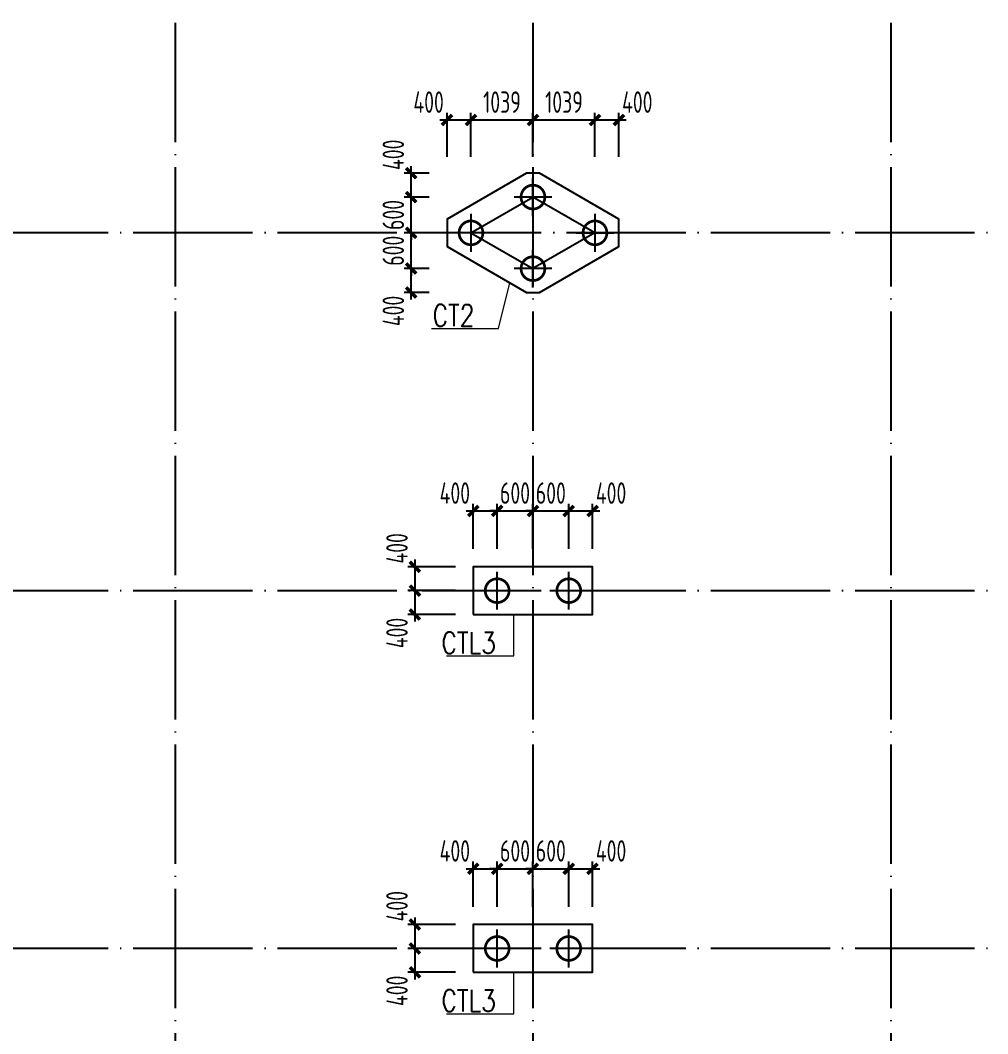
# Model space of a CAD drawing. Extents: x -1389621 to 57380, y -92505 to 283644.
# Drawn here: x -1369301 to -1353084, y 177687 to 194682 of the extents above; entities that cross this region are included whole.
import ezdxf
from ezdxf.enums import TextEntityAlignment as Align

# ---------------------------------------------------------------- set-up
doc = ezdxf.new("R2010")
doc.units = 0
doc.header["$LTSCALE"] = 100
doc.header["$MEASUREMENT"] = 0
doc.linetypes.add('DOTE', pattern=[2.42, 2, -0.2, 0.02, -0.2])
doc.layers.get('0').update_dxf_attribs({"linetype": 'CONTINUOUS'})
doc.layers.get('Defpoints').update_dxf_attribs({"linetype": 'CONTINUOUS'})
for name, color, linetype in [('DIM', 3, 'CONTINUOUS'), ('DOTE', 1, 'DOTE'), ('PUB_DIM', 3, 'CONTINUOUS'), ('单桩', 6, 'CONTINUOUS'), ('承台', 2, 'CONTINUOUS')]:
    doc.layers.add(name, color=color, linetype=linetype)
doc.layers.add('PUB_TEXT', color=7, linetype='CONTINUOUS', lineweight=15)
doc.styles.add('DIM_FONT', font='SIMPLEX', dxfattribs={"width": 0.7, "bigfont": 'GBCBIG'})
doc.styles.add('hztxt', font='txt', dxfattribs={"width": 0.7, "height": 10, "bigfont": 'hztxt.shx'})
doc.styles.add('TSSD_Dimension', font='tssdeng.shx', dxfattribs={"width": 0.7, "bigfont": 'hztxt.shx'})
doc.dimstyles.new('TSSD_100_100', dxfattribs={"dimtxt": 300, "dimasz": 100, "dimexe": 100, "dimexo": 250, "dimgap": 100, "dimtad": 1, "dimdec": 0, "dimzin": 0, "dimdsep": 46, "dimtxsty": 'TSSD_Dimension', "dimblk": 'ARCHTICK', "dimblk1": 'ARCHTICK', "dimblk2": 'ARCHTICK', "dimcen": 0, "dimdle": 100, "dimclrt": 7, "dimadec": 0, "dimazin": 0, "dimtfac": 1, "dimtdec": 0, "dimtix": 1, "dimtmove": 2, "dimatfit": 3, "dimfxl": 0, "dimtolj": 1, "dimtzin": 0, "dimarcsym": 0})

# ---------------------------------------------------------------- blocks, each defined once
blk = doc.blocks.new('U_B0HTE')
at = {"layer": '单桩'}
for p, q in [((0, 269.25), (0, -269.25)), ((-269.25, 0), (269.25, 0))]:
    blk.add_line(p, q, dxfattribs=at)
at = {"layer": '单桩', "const_width": 38.5}
blk.add_lwpolyline([(-169.25, 0, 1), (169.25, 0, 1)], format="xyb", close=True, dxfattribs=at)
at = {"style": 'DIM_FONT', "width": 0.8, "flags": 9}
for tag in ['YSIZE', 'XSIZE']:
    blk.add_attdef(tag, (0, 0), '', height=0.5, dxfattribs=at)
blk = doc.blocks.new('_ArchTick')
at = {"color": 0, "linetype": 'ByBlock'}
blk.add_lwpolyline([(-0.71, -0.71, 0.5, 0.5, 0), (0.71, 0.71, 0.5, 0.5, 0)], format="xyseb", dxfattribs=at)
blk = doc.blocks.new('*D1423')
at = {"layer": 'Defpoints', "color": 0, "ltscale": 100}
for p in [(-1361746, 193009), (-1361746, 192094), (-1360707, 192094)]:
    blk.add_point(p, dxfattribs=at)
at = {"layer": 'DIM', "color": 0, "lineweight": -2, "ltscale": 100}
for p, q in [((-1361746, 192394), (-1361746, 193129)), ((-1360707, 192394), (-1360707, 193129)), ((-1360587, 193009), (-1361866, 193009))]:
    blk.add_line(p, q, dxfattribs=at)
at = {"layer": 'DIM', "color": 0, "lineweight": -2, "ltscale": 100, "xscale": 120, "yscale": 120, "zscale": 120, "rotation": 180}
blk.add_blockref('_ArchTick', (-1361746, 193009), dxfattribs=at)
at = {"layer": 'DIM', "color": 0, "lineweight": -2, "ltscale": 100, "xscale": 120, "yscale": 120, "zscale": 120}
blk.add_blockref('_ArchTick', (-1360707, 193009), dxfattribs=at)
at = {"layer": 'DIM', "color": 7, "ltscale": 100, "insert": (-1361226, 193309), "char_height": 360, "attachment_point": 5, "style": 'TSSD_Dimension'}
blk.add_mtext('\\A1;1039', dxfattribs=at)
blk = doc.blocks.new('*D1424')
at = {"layer": 'Defpoints', "color": 0, "ltscale": 100}
for p in [(-1360707, 193009), (-1360707, 192094), (-1359667, 192094)]:
    blk.add_point(p, dxfattribs=at)
at = {"layer": 'DIM', "color": 0, "lineweight": -2, "ltscale": 100}
for p, q in [((-1360707, 192394), (-1360707, 193129)), ((-1359667, 192394), (-1359667, 193129)), ((-1359547, 193009), (-1360827, 193009))]:
    blk.add_line(p, q, dxfattribs=at)
at = {"layer": 'DIM', "color": 0, "lineweight": -2, "ltscale": 100, "xscale": 120, "yscale": 120, "zscale": 120, "rotation": 180}
blk.add_blockref('_ArchTick', (-1360707, 193009), dxfattribs=at)
at = {"layer": 'DIM', "color": 0, "lineweight": -2, "ltscale": 100, "xscale": 120, "yscale": 120, "zscale": 120}
blk.add_blockref('_ArchTick', (-1359667, 193009), dxfattribs=at)
at = {"layer": 'DIM', "color": 7, "ltscale": 100, "insert": (-1360187, 193309), "char_height": 360, "attachment_point": 5, "style": 'TSSD_Dimension'}
blk.add_mtext('\\A1;1039', dxfattribs=at)
blk = doc.blocks.new('*D1425')
at = {"layer": 'Defpoints', "color": 0, "ltscale": 100}
for p in [(-1362146, 193009), (-1362146, 192094), (-1361746, 192094)]:
    blk.add_point(p, dxfattribs=at)
at = {"layer": 'DIM', "color": 0, "lineweight": -2, "ltscale": 100}
for p, q in [((-1362146, 192394), (-1362146, 193129)), ((-1361746, 192394), (-1361746, 193129)), ((-1361626, 193009), (-1362266, 193009))]:
    blk.add_line(p, q, dxfattribs=at)
at = {"layer": 'DIM', "color": 0, "lineweight": -2, "ltscale": 100, "xscale": 120, "yscale": 120, "zscale": 120, "rotation": 180}
blk.add_blockref('_ArchTick', (-1362146, 193009), dxfattribs=at)
at = {"layer": 'DIM', "color": 0, "lineweight": -2, "ltscale": 100, "xscale": 120, "yscale": 120, "zscale": 120}
blk.add_blockref('_ArchTick', (-1361746, 193009), dxfattribs=at)
at = {"layer": 'DIM', "color": 7, "ltscale": 100, "insert": (-1362456, 193309), "char_height": 360, "attachment_point": 5, "style": 'TSSD_Dimension'}
blk.add_mtext('\\A1;400', dxfattribs=at)
blk = doc.blocks.new('*D1426')
at = {"layer": 'Defpoints', "color": 0, "ltscale": 100}
for p in [(-1359667, 193009), (-1359667, 192094), (-1359267, 192094)]:
    blk.add_point(p, dxfattribs=at)
at = {"layer": 'DIM', "color": 0, "lineweight": -2, "ltscale": 100}
for p, q in [((-1359667, 192394), (-1359667, 193129)), ((-1359267, 192394), (-1359267, 193129)), ((-1359147, 193009), (-1359787, 193009))]:
    blk.add_line(p, q, dxfattribs=at)
at = {"layer": 'DIM', "color": 0, "lineweight": -2, "ltscale": 100, "xscale": 120, "yscale": 120, "zscale": 120, "rotation": 180}
blk.add_blockref('_ArchTick', (-1359667, 193009), dxfattribs=at)
at = {"layer": 'DIM', "color": 0, "lineweight": -2, "ltscale": 100, "xscale": 120, "yscale": 120, "zscale": 120}
blk.add_blockref('_ArchTick', (-1359267, 193009), dxfattribs=at)
at = {"layer": 'DIM', "color": 7, "ltscale": 100, "insert": (-1358958, 193309), "char_height": 360, "attachment_point": 5, "style": 'TSSD_Dimension'}
blk.add_mtext('\\A1;400', dxfattribs=at)
blk = doc.blocks.new('*D1427')
at = {"layer": 'Defpoints', "color": 0, "ltscale": 100}
for p in [(-1362748, 190517), (-1362146, 190517), (-1362146, 190117)]:
    blk.add_point(p, dxfattribs=at)
at = {"layer": 'DIM', "color": 0, "lineweight": -2, "ltscale": 100}
for p, q in [((-1362446, 190517), (-1362868, 190517)), ((-1362748, 189997), (-1362748, 190637)), ((-1362446, 190117), (-1362868, 190117))]:
    blk.add_line(p, q, dxfattribs=at)
at = {"layer": 'DIM', "color": 0, "lineweight": -2, "ltscale": 100, "xscale": 120, "yscale": 120, "zscale": 120}
for p, rotation in [((-1362748, 190517), 90), ((-1362748, 190117), 270)]:
    blk.add_blockref('_ArchTick', p, dxfattribs=dict(at, rotation=rotation))
at = {"layer": 'DIM', "color": 7, "ltscale": 100, "insert": (-1363048, 189807), "char_height": 360, "attachment_point": 5, "rotation": 90, "style": 'TSSD_Dimension'}
blk.add_mtext('\\A1;400', dxfattribs=at)
blk = doc.blocks.new('*D1444')
at = {"layer": 'Defpoints', "color": 0, "ltscale": 100}
for p in [(-1362748, 191717), (-1362146, 191717), (-1362146, 191117)]:
    blk.add_point(p, dxfattribs=at)
at = {"layer": 'DIM', "color": 0, "lineweight": -2, "ltscale": 100}
for p, q in [((-1362446, 191717), (-1362868, 191717)), ((-1362748, 191717), (-1362748, 191837)), ((-1362748, 191117), (-1362748, 191717)), ((-1362446, 191117), (-1362868, 191117)), ((-1362748, 191117), (-1362748, 190997))]:
    blk.add_line(p, q, dxfattribs=at)
at = {"layer": 'DIM', "color": 0, "lineweight": -2, "ltscale": 100, "xscale": 120, "yscale": 120, "zscale": 120}
for p, rotation in [((-1362748, 191717), 270), ((-1362748, 191117), 90)]:
    blk.add_blockref('_ArchTick', p, dxfattribs=dict(at, rotation=rotation))
at = {"layer": 'DIM', "color": 7, "ltscale": 100, "insert": (-1363048, 191417), "char_height": 360, "attachment_point": 5, "rotation": 90, "style": 'TSSD_Dimension'}
blk.add_mtext('\\A1;600', dxfattribs=at)
blk = doc.blocks.new('*D1445')
at = {"layer": 'Defpoints', "color": 0, "ltscale": 100}
for p in [(-1362748, 192117), (-1362146, 192117), (-1362146, 191717)]:
    blk.add_point(p, dxfattribs=at)
at = {"layer": 'DIM', "color": 0, "lineweight": -2, "ltscale": 100}
for p, q in [((-1362748, 191597), (-1362748, 192237)), ((-1362446, 192117), (-1362868, 192117)), ((-1362446, 191717), (-1362868, 191717))]:
    blk.add_line(p, q, dxfattribs=at)
at = {"layer": 'DIM', "color": 0, "lineweight": -2, "ltscale": 100, "xscale": 120, "yscale": 120, "zscale": 120}
for p, rotation in [((-1362748, 192117), 90), ((-1362748, 191717), 270)]:
    blk.add_blockref('_ArchTick', p, dxfattribs=dict(at, rotation=rotation))
at = {"layer": 'DIM', "color": 7, "ltscale": 100, "insert": (-1363048, 192426), "char_height": 360, "attachment_point": 5, "rotation": 90, "style": 'TSSD_Dimension'}
blk.add_mtext('\\A1;400', dxfattribs=at)
blk = doc.blocks.new('*D1446')
at = {"layer": 'Defpoints', "color": 0, "ltscale": 100}
for p in [(-1362748, 191117), (-1362146, 191117), (-1362146, 190517)]:
    blk.add_point(p, dxfattribs=at)
at = {"layer": 'DIM', "color": 0, "lineweight": -2, "ltscale": 100}
for p, q in [((-1362748, 191117), (-1362748, 191237)), ((-1362446, 191117), (-1362868, 191117)), ((-1362748, 190517), (-1362748, 191117)), ((-1362446, 190517), (-1362868, 190517)), ((-1362748, 190517), (-1362748, 190397))]:
    blk.add_line(p, q, dxfattribs=at)
at = {"layer": 'DIM', "color": 0, "lineweight": -2, "ltscale": 100, "xscale": 120, "yscale": 120, "zscale": 120}
for p, rotation in [((-1362748, 191117), 270), ((-1362748, 190517), 90)]:
    blk.add_blockref('_ArchTick', p, dxfattribs=dict(at, rotation=rotation))
at = {"layer": 'DIM', "color": 7, "ltscale": 100, "insert": (-1363048, 190817), "char_height": 360, "attachment_point": 5, "rotation": 90, "style": 'TSSD_Dimension'}
blk.add_mtext('\\A1;600', dxfattribs=at)
blk = doc.blocks.new('*D1483')
at = {"layer": 'Defpoints', "color": 0, "ltscale": 100}
for p in [(-1361707, 185517), (-1362686, 185117), (-1361707, 185117)]:
    blk.add_point(p, dxfattribs=at)
at = {"layer": 'DIM', "color": 0, "lineweight": -2, "ltscale": 100}
for p, q in [((-1362686, 185637), (-1362686, 184997)), ((-1362007, 185517), (-1362806, 185517)), ((-1362007, 185117), (-1362806, 185117))]:
    blk.add_line(p, q, dxfattribs=at)
at = {"layer": 'DIM', "color": 0, "lineweight": -2, "ltscale": 100, "xscale": 120, "yscale": 120, "zscale": 120}
for p, rotation in [((-1362686, 185517), 90), ((-1362686, 185117), 270)]:
    blk.add_blockref('_ArchTick', p, dxfattribs=dict(at, rotation=rotation))
at = {"layer": 'DIM', "color": 7, "ltscale": 100, "insert": (-1362986, 185826), "char_height": 360, "attachment_point": 5, "rotation": 90, "style": 'TSSD_Dimension'}
blk.add_mtext('\\A1;400', dxfattribs=at)
blk = doc.blocks.new('*D1484')
at = {"layer": 'Defpoints', "color": 0, "ltscale": 100}
for p in [(-1361307, 186453), (-1361707, 185517), (-1361307, 185517)]:
    blk.add_point(p, dxfattribs=at)
at = {"layer": 'DIM', "color": 0, "lineweight": -2, "ltscale": 100}
for p, q in [((-1361827, 186453), (-1361187, 186453)), ((-1361707, 185817), (-1361707, 186573)), ((-1361307, 185817), (-1361307, 186573))]:
    blk.add_line(p, q, dxfattribs=at)
at = {"layer": 'DIM', "color": 0, "lineweight": -2, "ltscale": 100, "xscale": 120, "yscale": 120, "zscale": 120, "rotation": 180}
blk.add_blockref('_ArchTick', (-1361707, 186453), dxfattribs=at)
at = {"layer": 'DIM', "color": 0, "lineweight": -2, "ltscale": 100, "xscale": 120, "yscale": 120, "zscale": 120}
blk.add_blockref('_ArchTick', (-1361307, 186453), dxfattribs=at)
at = {"layer": 'DIM', "color": 7, "ltscale": 100, "insert": (-1362016, 186753), "char_height": 360, "attachment_point": 5, "style": 'TSSD_Dimension'}
blk.add_mtext('\\A1;400', dxfattribs=at)
blk = doc.blocks.new('*D1485')
at = {"layer": 'Defpoints', "color": 0, "ltscale": 100}
for p in [(-1361707, 185117), (-1362686, 184717), (-1361707, 184717)]:
    blk.add_point(p, dxfattribs=at)
at = {"layer": 'DIM', "color": 0, "lineweight": -2, "ltscale": 100}
for p, q in [((-1362007, 185117), (-1362806, 185117)), ((-1362686, 185237), (-1362686, 184597)), ((-1362007, 184717), (-1362806, 184717))]:
    blk.add_line(p, q, dxfattribs=at)
at = {"layer": 'DIM', "color": 0, "lineweight": -2, "ltscale": 100, "xscale": 120, "yscale": 120, "zscale": 120}
for p, rotation in [((-1362686, 185117), 90), ((-1362686, 184717), 270)]:
    blk.add_blockref('_ArchTick', p, dxfattribs=dict(at, rotation=rotation))
at = {"layer": 'DIM', "color": 7, "ltscale": 100, "insert": (-1362986, 184407), "char_height": 360, "attachment_point": 5, "rotation": 90, "style": 'TSSD_Dimension'}
blk.add_mtext('\\A1;400', dxfattribs=at)
blk = doc.blocks.new('*D1486')
at = {"layer": 'Defpoints', "color": 0, "ltscale": 100}
for p in [(-1360107, 186453), (-1360707, 185517), (-1360107, 185517)]:
    blk.add_point(p, dxfattribs=at)
at = {"layer": 'DIM', "color": 0, "lineweight": -2, "ltscale": 100}
for p, q in [((-1360707, 186453), (-1360827, 186453)), ((-1360707, 185817), (-1360707, 186573)), ((-1360707, 186453), (-1360107, 186453)), ((-1360107, 185817), (-1360107, 186573)), ((-1360107, 186453), (-1359987, 186453))]:
    blk.add_line(p, q, dxfattribs=at)
at = {"layer": 'DIM', "color": 0, "lineweight": -2, "ltscale": 100, "xscale": 120, "yscale": 120, "zscale": 120}
blk.add_blockref('_ArchTick', (-1360707, 186453), dxfattribs=at)
at = {"layer": 'DIM', "color": 0, "lineweight": -2, "ltscale": 100, "xscale": 120, "yscale": 120, "zscale": 120, "rotation": 180}
blk.add_blockref('_ArchTick', (-1360107, 186453), dxfattribs=at)
at = {"layer": 'DIM', "color": 7, "ltscale": 100, "insert": (-1360407, 186753), "char_height": 360, "attachment_point": 5, "style": 'TSSD_Dimension'}
blk.add_mtext('\\A1;600', dxfattribs=at)
blk = doc.blocks.new('*D1487')
at = {"layer": 'Defpoints', "color": 0, "ltscale": 100}
for p in [(-1359707, 186453), (-1360107, 185517), (-1359707, 185517)]:
    blk.add_point(p, dxfattribs=at)
at = {"layer": 'DIM', "color": 0, "lineweight": -2, "ltscale": 100}
for p, q in [((-1360227, 186453), (-1359587, 186453)), ((-1360107, 185817), (-1360107, 186573)), ((-1359707, 185817), (-1359707, 186573))]:
    blk.add_line(p, q, dxfattribs=at)
at = {"layer": 'DIM', "color": 0, "lineweight": -2, "ltscale": 100, "xscale": 120, "yscale": 120, "zscale": 120, "rotation": 180}
blk.add_blockref('_ArchTick', (-1360107, 186453), dxfattribs=at)
at = {"layer": 'DIM', "color": 0, "lineweight": -2, "ltscale": 100, "xscale": 120, "yscale": 120, "zscale": 120}
blk.add_blockref('_ArchTick', (-1359707, 186453), dxfattribs=at)
at = {"layer": 'DIM', "color": 7, "ltscale": 100, "insert": (-1359397, 186753), "char_height": 360, "attachment_point": 5, "style": 'TSSD_Dimension'}
blk.add_mtext('\\A1;400', dxfattribs=at)
blk = doc.blocks.new('*D1488')
at = {"layer": 'Defpoints', "color": 0, "ltscale": 100}
for p in [(-1360707, 186453), (-1361307, 185517), (-1360707, 185517)]:
    blk.add_point(p, dxfattribs=at)
at = {"layer": 'DIM', "color": 0, "lineweight": -2, "ltscale": 100}
for p, q in [((-1361307, 186453), (-1361427, 186453)), ((-1361307, 185817), (-1361307, 186573)), ((-1361307, 186453), (-1360707, 186453)), ((-1360707, 185817), (-1360707, 186573)), ((-1360707, 186453), (-1360587, 186453))]:
    blk.add_line(p, q, dxfattribs=at)
at = {"layer": 'DIM', "color": 0, "lineweight": -2, "ltscale": 100, "xscale": 120, "yscale": 120, "zscale": 120}
blk.add_blockref('_ArchTick', (-1361307, 186453), dxfattribs=at)
at = {"layer": 'DIM', "color": 0, "lineweight": -2, "ltscale": 100, "xscale": 120, "yscale": 120, "zscale": 120, "rotation": 180}
blk.add_blockref('_ArchTick', (-1360707, 186453), dxfattribs=at)
at = {"layer": 'DIM', "color": 7, "ltscale": 100, "insert": (-1361007, 186753), "char_height": 360, "attachment_point": 5, "style": 'TSSD_Dimension'}
blk.add_mtext('\\A1;600', dxfattribs=at)
blk = doc.blocks.new('*D1489')
at = {"layer": 'Defpoints', "color": 0, "ltscale": 100}
for p in [(-1361707, 179517), (-1362686, 179117), (-1361707, 179117)]:
    blk.add_point(p, dxfattribs=at)
at = {"layer": 'DIM', "color": 0, "lineweight": -2, "ltscale": 100}
for p, q in [((-1362686, 179637), (-1362686, 178997)), ((-1362007, 179517), (-1362806, 179517)), ((-1362007, 179117), (-1362806, 179117))]:
    blk.add_line(p, q, dxfattribs=at)
at = {"layer": 'DIM', "color": 0, "lineweight": -2, "ltscale": 100, "xscale": 120, "yscale": 120, "zscale": 120}
for p, rotation in [((-1362686, 179517), 90), ((-1362686, 179117), 270)]:
    blk.add_blockref('_ArchTick', p, dxfattribs=dict(at, rotation=rotation))
at = {"layer": 'DIM', "color": 7, "ltscale": 100, "insert": (-1362986, 179826), "char_height": 360, "attachment_point": 5, "rotation": 90, "style": 'TSSD_Dimension'}
blk.add_mtext('\\A1;400', dxfattribs=at)
blk = doc.blocks.new('*D1490')
at = {"layer": 'Defpoints', "color": 0, "ltscale": 100}
for p in [(-1361307, 180453), (-1361707, 179517), (-1361307, 179517)]:
    blk.add_point(p, dxfattribs=at)
at = {"layer": 'DIM', "color": 0, "lineweight": -2, "ltscale": 100}
for p, q in [((-1361707, 179817), (-1361707, 180573)), ((-1361307, 179817), (-1361307, 180573)), ((-1361827, 180453), (-1361187, 180453))]:
    blk.add_line(p, q, dxfattribs=at)
at = {"layer": 'DIM', "color": 0, "lineweight": -2, "ltscale": 100, "xscale": 120, "yscale": 120, "zscale": 120, "rotation": 180}
blk.add_blockref('_ArchTick', (-1361707, 180453), dxfattribs=at)
at = {"layer": 'DIM', "color": 0, "lineweight": -2, "ltscale": 100, "xscale": 120, "yscale": 120, "zscale": 120}
blk.add_blockref('_ArchTick', (-1361307, 180453), dxfattribs=at)
at = {"layer": 'DIM', "color": 7, "ltscale": 100, "insert": (-1362016, 180753), "char_height": 360, "attachment_point": 5, "style": 'TSSD_Dimension'}
blk.add_mtext('\\A1;400', dxfattribs=at)
blk = doc.blocks.new('*D1491')
at = {"layer": 'Defpoints', "color": 0, "ltscale": 100}
for p in [(-1361707, 179117), (-1362686, 178717), (-1361707, 178717)]:
    blk.add_point(p, dxfattribs=at)
at = {"layer": 'DIM', "color": 0, "lineweight": -2, "ltscale": 100}
for p, q in [((-1362686, 179237), (-1362686, 178597)), ((-1362007, 179117), (-1362806, 179117)), ((-1362007, 178717), (-1362806, 178717))]:
    blk.add_line(p, q, dxfattribs=at)
at = {"layer": 'DIM', "color": 0, "lineweight": -2, "ltscale": 100, "xscale": 120, "yscale": 120, "zscale": 120}
for p, rotation in [((-1362686, 179117), 90), ((-1362686, 178717), 270)]:
    blk.add_blockref('_ArchTick', p, dxfattribs=dict(at, rotation=rotation))
at = {"layer": 'DIM', "color": 7, "ltscale": 100, "insert": (-1362986, 178407), "char_height": 360, "attachment_point": 5, "rotation": 90, "style": 'TSSD_Dimension'}
blk.add_mtext('\\A1;400', dxfattribs=at)
blk = doc.blocks.new('*D1492')
at = {"layer": 'Defpoints', "color": 0, "ltscale": 100}
for p in [(-1360107, 180453), (-1360707, 179517), (-1360107, 179517)]:
    blk.add_point(p, dxfattribs=at)
at = {"layer": 'DIM', "color": 0, "lineweight": -2, "ltscale": 100}
for p, q in [((-1360707, 179817), (-1360707, 180573)), ((-1360107, 179817), (-1360107, 180573)), ((-1360707, 180453), (-1360827, 180453)), ((-1360707, 180453), (-1360107, 180453)), ((-1360107, 180453), (-1359987, 180453))]:
    blk.add_line(p, q, dxfattribs=at)
at = {"layer": 'DIM', "color": 0, "lineweight": -2, "ltscale": 100, "xscale": 120, "yscale": 120, "zscale": 120}
blk.add_blockref('_ArchTick', (-1360707, 180453), dxfattribs=at)
at = {"layer": 'DIM', "color": 0, "lineweight": -2, "ltscale": 100, "xscale": 120, "yscale": 120, "zscale": 120, "rotation": 180}
blk.add_blockref('_ArchTick', (-1360107, 180453), dxfattribs=at)
at = {"layer": 'DIM', "color": 7, "ltscale": 100, "insert": (-1360407, 180753), "char_height": 360, "attachment_point": 5, "style": 'TSSD_Dimension'}
blk.add_mtext('\\A1;600', dxfattribs=at)
blk = doc.blocks.new('*D1493')
at = {"layer": 'Defpoints', "color": 0, "ltscale": 100}
for p in [(-1359707, 180453), (-1360107, 179517), (-1359707, 179517)]:
    blk.add_point(p, dxfattribs=at)
at = {"layer": 'DIM', "color": 0, "lineweight": -2, "ltscale": 100}
for p, q in [((-1360107, 179817), (-1360107, 180573)), ((-1359707, 179817), (-1359707, 180573)), ((-1360227, 180453), (-1359587, 180453))]:
    blk.add_line(p, q, dxfattribs=at)
at = {"layer": 'DIM', "color": 0, "lineweight": -2, "ltscale": 100, "xscale": 120, "yscale": 120, "zscale": 120, "rotation": 180}
blk.add_blockref('_ArchTick', (-1360107, 180453), dxfattribs=at)
at = {"layer": 'DIM', "color": 0, "lineweight": -2, "ltscale": 100, "xscale": 120, "yscale": 120, "zscale": 120}
blk.add_blockref('_ArchTick', (-1359707, 180453), dxfattribs=at)
at = {"layer": 'DIM', "color": 7, "ltscale": 100, "insert": (-1359397, 180753), "char_height": 360, "attachment_point": 5, "style": 'TSSD_Dimension'}
blk.add_mtext('\\A1;400', dxfattribs=at)
blk = doc.blocks.new('*D1494')
at = {"layer": 'Defpoints', "color": 0, "ltscale": 100}
for p in [(-1360707, 180453), (-1361307, 179517), (-1360707, 179517)]:
    blk.add_point(p, dxfattribs=at)
at = {"layer": 'DIM', "color": 0, "lineweight": -2, "ltscale": 100}
for p, q in [((-1361307, 179817), (-1361307, 180573)), ((-1360707, 179817), (-1360707, 180573)), ((-1361307, 180453), (-1361427, 180453)), ((-1361307, 180453), (-1360707, 180453)), ((-1360707, 180453), (-1360587, 180453))]:
    blk.add_line(p, q, dxfattribs=at)
at = {"layer": 'DIM', "color": 0, "lineweight": -2, "ltscale": 100, "xscale": 120, "yscale": 120, "zscale": 120}
blk.add_blockref('_ArchTick', (-1361307, 180453), dxfattribs=at)
at = {"layer": 'DIM', "color": 0, "lineweight": -2, "ltscale": 100, "xscale": 120, "yscale": 120, "zscale": 120, "rotation": 180}
blk.add_blockref('_ArchTick', (-1360707, 180453), dxfattribs=at)
at = {"layer": 'DIM', "color": 7, "ltscale": 100, "insert": (-1361007, 180753), "char_height": 360, "attachment_point": 5, "style": 'TSSD_Dimension'}
blk.add_mtext('\\A1;600', dxfattribs=at)

msp = doc.modelspace()

# ---------------------------------------------------------------- linework, layer by layer
at = {"layer": 'DOTE', "linetype": 'DOTE', "ltscale": 10}
for p, q in [((-1366706.633, 240616.717), (-1366706.633, 165616.717)), ((-1360706.633, 240616.717), (-1360706.633, 165616.717)), ((-1354706.633, 240616.717), (-1354706.633, 165616.717)), ((-1341206.633, 191116.717), (-1382628.63, 191116.717)), ((-1341206.633, 185116.717), (-1382628.63, 185116.717)), ((-1341206.633, 179116.717), (-1382628.63, 179116.717))]:
    msp.add_line(p, q, dxfattribs=at)
at = {"layer": 'PUB_TEXT'}
for p, q in [((-1361284.329, 189513.076), (-1361096.914, 190280.166)), ((-1362409.982, 189513.076), (-1361284.329, 189513.076)), ((-1361029.474, 184021.954), (-1361029.474, 184716.717)), ((-1362155.126, 184021.954), (-1361029.474, 184021.954)), ((-1361029.474, 178021.954), (-1361029.474, 178716.717)), ((-1362155.126, 178021.954), (-1361029.474, 178021.954))]:
    msp.add_line(p, q, dxfattribs=at)
at = {"layer": '单桩'}
for p, q in [((-1361745.863, 191116.717), (-1360706.633, 191716.717)), ((-1359667.402, 191116.717), (-1360706.633, 191716.717)), ((-1361745.863, 191116.717), (-1360706.633, 190516.717)), ((-1359667.402, 191116.717), (-1360706.633, 190516.717))]:
    msp.add_line(p, q, dxfattribs=at)
at = {"layer": '承台'}
msp.add_lwpolyline([(-1360813.812, 190116.717), (-1360599.453, 190116.717), (-1359267.402, 190885.777), (-1359267.402, 191347.657), (-1360599.453, 192116.717), (-1360813.812, 192116.717), (-1362145.863, 191347.657), (-1362145.863, 190885.777)], close=True, dxfattribs=at)
for points in [[(-1361706.633, 184716.717), (-1359706.633, 184716.717), (-1359706.633, 185516.717), (-1361706.633, 185516.717), (-1361706.633, 184716.717)], [(-1361706.633, 178716.717), (-1359706.633, 178716.717), (-1359706.633, 179516.717), (-1361706.633, 179516.717), (-1361706.633, 178716.717)]]:
    msp.add_lwpolyline(points, dxfattribs=at)

# ---------------------------------------------------------------- block references
at = {"layer": '单桩', "yscale": 1.18, "zscale": 1.18}
for p, xscale, rotation in [((-1360706.633, 191716.717), 1.17999999999995, 180), ((-1360706.633, 190516.717), 1.17999999999995, 180), ((-1361306.633, 185116.717), -1.18, 270), ((-1360106.633, 185116.717), -1.18, 270), ((-1361306.633, 179116.717), -1.18, 270), ((-1360106.633, 179116.717), -1.18, 270)]:
    msp.add_blockref('U_B0HTE', p, dxfattribs=dict(at, xscale=xscale, rotation=rotation))
for p, xscale in [((-1361745.863, 191116.717), -1.17999999999995), ((-1359667.402, 191116.717), 1.17999999999995)]:
    msp.add_blockref('U_B0HTE', p, dxfattribs=dict(at, xscale=xscale))

# ---------------------------------------------------------------- texts
at = {"layer": 'PUB_DIM', "color": 7, "linetype": 'Continuous', "style": 'hztxt', "width": 0.8}
for s, p in [('CT2', (-1362039.098, 189733.017)), ('CTL3', (-1361784.243, 184241.895)), ('CTL3', (-1361784.243, 178241.895))]:
    msp.add_text(s, height=360, dxfattribs=at).set_placement(p, align=Align.MIDDLE)

# ---------------------------------------------------------------- dimensions: what is measured, and where the dimension line sits
at = {"layer": 'DIM', "ltscale": 100}
for base, p1, p2, picture, middle in [((-1362145.863, 193009.289), (-1361745.863, 192093.554), (-1362145.863, 192093.554), '*D1425', (-1362455.555, 193309.289)), ((-1359667.402, 193009.289), (-1359267.402, 192093.554), (-1359667.402, 192093.554), '*D1426', (-1358957.71, 193309.289)), ((-1361306.633, 186453.146), (-1361706.633, 185516.717), (-1361306.633, 185516.717), '*D1484', (-1362016.325, 186753.146)), ((-1359706.633, 186453.146), (-1360106.633, 185516.717), (-1359706.633, 185516.717), '*D1487', (-1359396.94, 186753.146)), ((-1361306.633, 180453.146), (-1361706.633, 179516.717), (-1361306.633, 179516.717), '*D1490', (-1362016.325, 180753.146)), ((-1359706.633, 180453.146), (-1360106.633, 179516.717), (-1359706.633, 179516.717), '*D1493', (-1359396.94, 180753.146))]:
    dim = msp.add_linear_dim(base=base, p1=p1, p2=p2, dimstyle='TSSD_100_100', override={"dimscale": 1.2}, dxfattribs=at)
    dim.commit()
    dim.dimension.update_dxf_attribs({"geometry": picture, "text_midpoint": middle, "dimtype": 160})
for base, p1, p2, picture, middle in [((-1361745.863, 193009.289), (-1360706.633, 192093.554), (-1361745.863, 192093.554), '*D1423', (-1361226.248, 193309.289)), ((-1360706.633, 193009.289), (-1359667.402, 192093.554), (-1360706.633, 192093.554), '*D1424', (-1360187.017, 193309.289)), ((-1360706.633, 186453.146), (-1361306.633, 185516.717), (-1360706.633, 185516.717), '*D1488', (-1361006.633, 186753.146)), ((-1360106.633, 186453.146), (-1360706.633, 185516.717), (-1360106.633, 185516.717), '*D1486', (-1360406.633, 186753.146)), ((-1360706.633, 180453.146), (-1361306.633, 179516.717), (-1360706.633, 179516.717), '*D1494', (-1361006.633, 180753.146)), ((-1360106.633, 180453.146), (-1360706.633, 179516.717), (-1360106.633, 179516.717), '*D1492', (-1360406.633, 180753.146))]:
    dim = msp.add_linear_dim(base=base, p1=p1, p2=p2, dimstyle='TSSD_100_100', override={"dimscale": 1.2}, dxfattribs=at)
    dim.commit()
    dim.dimension.update_dxf_attribs({"geometry": picture, "text_midpoint": middle})
for base, p1, p2, picture, middle in [((-1362747.975, 192116.717), (-1362145.863, 191716.717), (-1362145.863, 192116.717), '*D1445', (-1363047.975, 192426.41)), ((-1362747.975, 190516.717), (-1362145.863, 190116.717), (-1362145.863, 190516.717), '*D1427', (-1363047.975, 189807.025)), ((-1362685.646, 185116.717), (-1361706.633, 185516.717), (-1361706.633, 185116.717), '*D1483', (-1362985.646, 185826.41)), ((-1362685.646, 184716.717), (-1361706.633, 185116.717), (-1361706.633, 184716.717), '*D1485', (-1362985.646, 184407.025)), ((-1362685.646, 179116.717), (-1361706.633, 179516.717), (-1361706.633, 179116.717), '*D1489', (-1362985.646, 179826.41)), ((-1362685.646, 178716.717), (-1361706.633, 179116.717), (-1361706.633, 178716.717), '*D1491', (-1362985.646, 178407.025))]:
    dim = msp.add_linear_dim(base=base, p1=p1, p2=p2, angle=90, dimstyle='TSSD_100_100', override={"dimscale": 1.2}, dxfattribs=at)
    dim.commit()
    dim.dimension.update_dxf_attribs({"geometry": picture, "text_midpoint": middle, "dimtype": 160})
for base, p1, p2, picture, middle in [((-1362747.975, 191716.717), (-1362145.863, 191116.717), (-1362145.863, 191716.717), '*D1444', (-1363047.975, 191416.717)), ((-1362747.975, 191116.717), (-1362145.863, 190516.717), (-1362145.863, 191116.717), '*D1446', (-1363047.975, 190816.717))]:
    dim = msp.add_linear_dim(base=base, p1=p1, p2=p2, angle=90, dimstyle='TSSD_100_100', override={"dimscale": 1.2}, dxfattribs=at)
    dim.commit()
    dim.dimension.update_dxf_attribs({"geometry": picture, "text_midpoint": middle})

doc.saveas('drawing.dxf')
